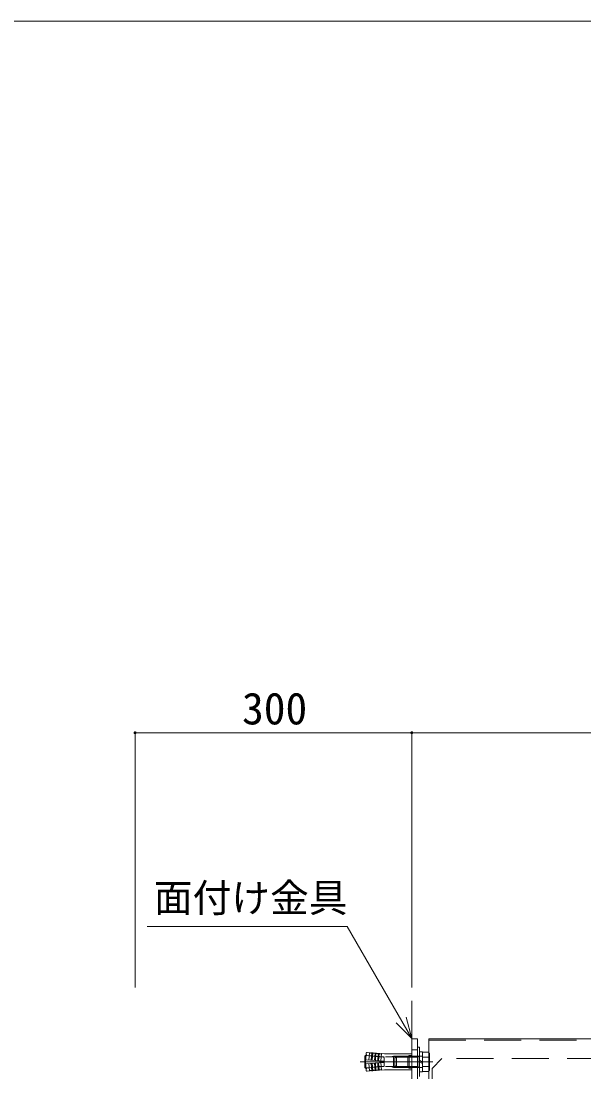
# Model space of a CAD drawing. Units: millimetres, scale not verified. Extents: x -4000 to 4000, y -2770 to 2770.
# Drawn here: x -3390 to -2779, y 1630 to 2770 of the extents above; entities that cross this region are included whole.
import ezdxf
from ezdxf.enums import TextEntityAlignment as Align

# ---------------------------------------------------------------- set-up
doc = ezdxf.new("R2010")
doc.units = ezdxf.units.MM
doc.header["$LTSCALE"] = 20
for name, pattern in [('CHAIN1', [8, 5, -1, 1, -1]), ('DASHED1', [1.8, 1.2, -0.6]), ('DASHED2', [3, 2, -1])]:
    doc.linetypes.add(name, pattern=pattern)
for name, color, linetype, lineweight in [('0-0_8図面枠', 5, 'Continuous', 9), ('0-6_1-2', 4, 'DASHED2', 9), ('0-8_1-1', 5, 'Continuous', 9), ('0-A_1-A', 3, 'DASHED2', 9), ('0-B_1-6', 5, 'DASHED2', 9), ('0-D_1-0', 7, 'Continuous', 9), ('0-E_1-7', 7, 'Continuous', 9), ('0-F_1-8', 3, 'Continuous', 9)]:
    doc.layers.add(name, color=color, linetype=linetype, lineweight=lineweight)
doc.styles.add('ＭＳ ゴシック', font='')
doc.styles.get('ＭＳ ゴシック').set_extended_font_data('MS Gothic')

msp = doc.modelspace()

# ---------------------------------------------------------------- linework, layer by layer
at = {"layer": '0-0_8図面枠'}
msp.add_lwpolyline([(-3999.87, -2769.93), (4000.13, -2769.93), (4000.13, 2770.07), (-3999.87, 2770.07)], close=True, dxfattribs=at)
at = {"layer": '0-6_1-2', "color": 7, "linetype": 'Continuous'}
for p, q in [((-2960.08, 1657.26), (-2960.08, 1625.26)), ((-2957.58, 1657.26), (-2960.08, 1657.26)), ((-2957.58, 1657.26), (-2957.58, 1625.26)), ((-2957.58, 1652.01), (-2954.58, 1652.01)), ((-2957.58, 1643), (-2954.58, 1641.26)), ((-2954.58, 1630.51), (-2954.58, 1652.01)), ((-2954.58, 1651.66), (-2947.89, 1651.66)), ((-2954.58, 1646.46), (-2947.89, 1646.46)), ((-2947.89, 1651.66), (-2947.08, 1650.26)), ((-2947.08, 1650.26), (-2947.08, 1632.26)), ((-2957.58, 1641.26), (-2954.58, 1639.53)), ((-2957.58, 1630.51), (-2954.58, 1630.51)), ((-2954.58, 1636.07), (-2947.89, 1636.07)), ((-2954.58, 1630.87), (-2947.89, 1630.87)), ((-2947.89, 1630.87), (-2947.08, 1632.26))]:
    msp.add_line(p, q, dxfattribs=at)
at = {"layer": '0-6_1-2', "color": 3, "linetype": 'Continuous'}
for p, q in [((-3016.28, 1648.16), (-3017.08, 1647.36)), ((-3015.66, 1648.09), (-3016.28, 1648.16)), ((-3015.66, 1634.44), (-3016.28, 1634.36))]:
    msp.add_line(p, q, dxfattribs=at)
at = {"layer": '0-6_1-2', "color": 3}
for p, q in [((-3016.28, 1634.36), (-3016.28, 1648.16)), ((-3015.46, 1650.65), (-3016.02, 1643.42)), ((-3016.02, 1643.42), (-2996.08, 1641.86)), ((-3014.6, 1651.38), (-3011.91, 1651.17)), ((-3012.53, 1643.15), (-3011.91, 1651.17)), ((-3010.04, 1642.95), (-3009.42, 1650.98)), ((-3009.42, 1650.98), (-3008.42, 1650.9)), ((-3009.05, 1642.87), (-3008.42, 1650.9)), ((-3006.55, 1642.68), (-3005.93, 1650.71)), ((-3005.93, 1650.71), (-3004.93, 1650.63)), ((-3004.93, 1650.63), (-3005.56, 1642.6)), ((-3002.44, 1650.43), (-3003.06, 1642.41)), ((-3002.44, 1650.43), (-3001.44, 1650.36)), ((-3002.07, 1642.33), (-3001.44, 1650.36)), ((-2999.57, 1642.14), (-2998.95, 1650.16)), ((-2998.95, 1650.16), (-2995.77, 1649.91)), ((-2996.08, 1640.66), (-2996.08, 1641.86)), ((-2995.77, 1649.91), (-2966.88, 1649.91)), ((-2966.08, 1633.41), (-2966.08, 1649.11)), ((-3016.02, 1639.11), (-2996.08, 1640.66)), ((-3015.46, 1631.88), (-3016.02, 1639.11)), ((-3014.6, 1631.15), (-3011.91, 1631.36)), ((-3012.53, 1639.38), (-3011.91, 1631.36)), ((-3010.04, 1639.58), (-3009.42, 1631.55)), ((-3009.42, 1631.55), (-3008.42, 1631.63)), ((-3009.05, 1639.65), (-3008.42, 1631.63)), ((-3006.55, 1639.85), (-3005.93, 1631.82)), ((-3005.93, 1631.82), (-3004.93, 1631.9)), ((-3004.93, 1631.9), (-3005.56, 1639.93)), ((-3002.44, 1632.09), (-3003.06, 1640.12)), ((-3002.44, 1632.09), (-3001.44, 1632.17)), ((-3002.07, 1640.2), (-3001.44, 1632.17)), ((-2999.57, 1640.39), (-2998.95, 1632.37)), ((-2998.95, 1632.37), (-2995.77, 1632.61)), ((-2995.77, 1632.61), (-2966.88, 1632.61))]:
    msp.add_line(p, q, dxfattribs=at)
at = {"layer": '0-6_1-2', "color": 3, "linetype": 'DASHED1'}
for p, q in [((-3002.08, 1646.51), (-3015.66, 1648.09)), ((-3015.59, 1649.05), (-3014.67, 1647.98)), ((-2997.08, 1646.43), (-3002.08, 1646.51)), ((-2986.08, 1647.26), (-2988.88, 1646.51)), ((-2986.08, 1635.26), (-2986.08, 1647.26)), ((-2969.83, 1647.26), (-2986.08, 1647.26)), ((-2970.58, 1646.51), (-2969.08, 1648.01)), ((-2970.58, 1636.01), (-2970.58, 1646.51)), ((-2969.08, 1634.51), (-2969.08, 1648.01)), ((-2966.58, 1648.01), (-2969.08, 1648.01)), ((-3002.08, 1636.01), (-3015.66, 1634.44)), ((-3015.59, 1633.48), (-3014.67, 1634.55)), ((-2997.08, 1636.1), (-3002.08, 1636.01)), ((-2986.08, 1635.26), (-2988.88, 1636.01)), ((-2969.83, 1635.26), (-2986.08, 1635.26)), ((-2970.58, 1636.01), (-2969.08, 1634.51)), ((-2966.58, 1634.51), (-2969.08, 1634.51))]:
    msp.add_line(p, q, dxfattribs=at)
at = {"layer": '0-6_1-2', "color": 7, "linetype": 'DASHED1'}
for p, q in [((-2982.58, 1647.26), (-2984.58, 1645.26)), ((-2984.58, 1645.26), (-2984.58, 1637.26)), ((-2959.58, 1646.26), (-2983.58, 1646.26)), ((-2954.58, 1647.26), (-2982.58, 1647.26)), ((-2959.58, 1635.26), (-2959.58, 1647.26)), ((-2959.58, 1646.26), (-2958.58, 1647.26)), ((-2959.58, 1636.26), (-2983.58, 1636.26)), ((-2954.58, 1635.26), (-2982.58, 1635.26)), ((-2959.58, 1636.26), (-2958.58, 1635.26))]:
    msp.add_line(p, q, dxfattribs=at)
at = {"layer": '0-6_1-2', "color": 3, "linetype": 'CHAIN1'}
for p, q in [((-2961.08, 1641.26), (-3022.08, 1641.26)), ((-2972.12, 1641.26), (-2943.33, 1641.26))]:
    msp.add_line(p, q, dxfattribs=at)
at = {"layer": '0-6_1-2', "color": 3}
msp.add_lwpolyline([(-3016.28, 1634.36), (-3017.08, 1635.16), (-3017.08, 1647.36)], dxfattribs=at)
at = {"layer": '0-6_1-2', "color": 3, "linetype": 'DASHED1'}
for points in [[(-2970.58, 1646.51), (-2995.9, 1646.51), (-3014.67, 1647.98)], [(-2997.08, 1646.43), (-2996.08, 1645.85), (-2996.08, 1641.86)], [(-2970.58, 1636.01), (-2995.9, 1636.01), (-3014.67, 1634.55)], [(-2997.08, 1636.1), (-2996.08, 1636.68), (-2996.08, 1640.66)]]:
    msp.add_lwpolyline(points, dxfattribs=at)
at = {"layer": '0-6_1-2', "color": 7, "linetype": 'DASHED1'}
msp.add_lwpolyline([(-2982.58, 1647.26), (-2982.58, 1635.26), (-2984.58, 1637.26)], dxfattribs=at)
at = {"layer": '0-6_1-2', "color": 3}
for centre, radius, start, end in [((-3014.66, 1650.58), 0.8, 85.545, 175.545), ((-3010.47, 1653.52), 2.75, 238.553, 292.536), ((-3006.98, 1653.25), 2.75, 238.553, 292.536), ((-3003.49, 1652.98), 2.75, 238.553, 292.536), ((-3000, 1652.71), 2.75, 238.553, 292.536), ((-2966.88, 1649.11), 0.8, 0, 90), ((-3014.66, 1631.94), 0.8, 184.455, 274.455), ((-3010.47, 1629.01), 2.75, 67.464, 121.447), ((-3006.98, 1629.28), 2.75, 67.464, 121.447), ((-3003.49, 1629.55), 2.75, 67.464, 121.447), ((-3000, 1629.82), 2.75, 67.464, 121.447), ((-2966.88, 1633.41), 0.8, 270, 0)]:
    msp.add_arc(centre, radius, start, end, dxfattribs=at)
at = {"layer": '0-6_1-2', "color": 3, "linetype": 'DASHED1'}
for centre, start, end in [((-2966.58, 1648.51), 270, 0), ((-2966.58, 1634.01), 0, 90)]:
    msp.add_arc(centre, 0.5, start, end, dxfattribs=at)
at = {"layer": '0-6_1-2', "color": 7, "linetype": 'Continuous'}
for centre, radius, start, end in [((-2951.69, 1649.06), 4.6, 325.61575, 34.38425), ((-2964.28, 1641.26), 17.2, 342.41205, 17.58795), ((-2951.69, 1633.47), 4.6, 325.61575, 34.38425)]:
    msp.add_arc(centre, radius, start, end, dxfattribs=at)
at = {"layer": '0-8_1-1'}
for p, q in [((-2966.08, 1466.26), (-2966.08, 1666.26)), ((-2966.08, 1666.26), (-2960.08, 1666.26)), ((-2960.08, 1466.26), (-2960.08, 1666.26))]:
    msp.add_line(p, q, dxfattribs=at)
at = {"layer": '0-8_1-1', "linetype": 'DASHED2'}
msp.add_line((-2966.08, 1654.26), (-2960.08, 1654.26), dxfattribs=at)
at = {"layer": '0-A_1-A'}
for p, q in [((-2944.08, 1634.16), (-2933.48, 1644.76)), ((-1497.69, 1644.76), (-2933.48, 1644.76)), ((-2944.08, 1634.16), (-2944.08, 1604.76))]:
    msp.add_line(p, q, dxfattribs=at)
at = {"layer": '0-B_1-6', "linetype": 'Continuous'}
for p, q in [((-2947.58, 1600.26), (-2947.58, 1666.26)), ((-2947.58, 1666.26), (-1549.08, 1666.26))]:
    msp.add_line(p, q, dxfattribs=at)
at = {"layer": '0-B_1-6'}
msp.add_line((-2947.58, 1664.76), (-1534.08, 1664.76), dxfattribs=at)
at = {"layer": '0-D_1-0'}
msp.add_line((-2966.08, 1707.34), (-2966.08, -367.24), dxfattribs=at)
msp.add_lwpolyline([(-2966.08, 1362.44), (-2966.08, 1666.42), (-2966.08, 1705.33)], dxfattribs=at)
at = {"layer": '0-E_1-7', "color": 3}
for p, q in [((-3266.08, 1998.15), (-3266.08, 1721.9)), ((-2966.08, 1998.15), (-3266.08, 1998.15)), ((-2966.08, 1998.15), (-2966.08, 1721.9)), ((-2966.08, 1998.15), (-2966.08, 1721.9)), ((-2966.08, 1998.15), (-1466.08, 1998.15))]:
    msp.add_line(p, q, dxfattribs=at)
at = {"layer": '0-E_1-7'}
for points in [[(-3266.67, 1999.63), (-3267.68, 1998.15), (-3266.86, 1999.55)], [(-3266.67, 1999.63), (-3266.08, 1998.15), (-3267.68, 1998.15)], [(-3266.86, 1999.55), (-3267.68, 1998.25), (-3267.03, 1999.44)], [(-3266.86, 1999.55), (-3267.68, 1998.15), (-3267.68, 1998.25)], [(-3267.03, 1999.44), (-3267.68, 1998.25), (-3267.66, 1998.45)], [(-3266.08, 1998.15), (-3267.67, 1997.95), (-3267.68, 1998.15)], [(-3266.08, 1998.15), (-3267.63, 1997.75), (-3267.67, 1997.95)], [(-3267.03, 1999.44), (-3267.66, 1998.45), (-3267.18, 1999.31)], [(-3267.18, 1999.31), (-3267.66, 1998.45), (-3267.61, 1998.64)], [(-3266.08, 1998.15), (-3267.57, 1997.56), (-3267.63, 1997.75)], [(-3267.18, 1999.31), (-3267.61, 1998.64), (-3267.32, 1999.17)], [(-3267.32, 1999.17), (-3267.61, 1998.64), (-3267.53, 1998.83)], [(-3266.08, 1998.15), (-3267.49, 1997.37), (-3267.57, 1997.56)], [(-3267.32, 1999.17), (-3267.53, 1998.83), (-3267.44, 1999)], [(-3266.08, 1998.15), (-3267.38, 1997.21), (-3267.49, 1997.37)], [(-3266.08, 1998.15), (-3267.25, 1997.05), (-3267.38, 1997.21)], [(-3266.08, 1998.15), (-3267.1, 1996.91), (-3267.25, 1997.05)], [(-3266.08, 1998.15), (-3266.94, 1996.79), (-3267.1, 1996.91)], [(-3266.08, 1998.15), (-3266.77, 1996.7), (-3266.94, 1996.79)], [(-3266.08, 1996.55), (-3266.77, 1996.7), (-3266.08, 1998.15)], [(-3266.08, 1996.55), (-3266.58, 1996.62), (-3266.77, 1996.7)], [(-3266.48, 1999.7), (-3266.08, 1998.15), (-3266.67, 1999.63)], [(-3266.08, 1996.55), (-3266.38, 1996.57), (-3266.58, 1996.62)], [(-3266.29, 1999.73), (-3266.08, 1998.15), (-3266.48, 1999.7)], [(-3266.08, 1996.55), (-3266.19, 1996.55), (-3266.38, 1996.57)], [(-3266.08, 1999.75), (-3266.08, 1998.15), (-3266.29, 1999.73)], [(-3265.98, 1999.74), (-3266.08, 1998.15), (-3266.08, 1999.75)], [(-3265.78, 1999.72), (-3266.08, 1998.15), (-3265.98, 1999.74)], [(-3265.59, 1999.67), (-3266.08, 1998.15), (-3265.78, 1999.72)], [(-3265.4, 1999.59), (-3266.08, 1998.15), (-3265.59, 1999.67)], [(-3265.23, 1999.5), (-3266.08, 1998.15), (-3265.4, 1999.59)], [(-3265.23, 1999.5), (-3264.48, 1998.15), (-3266.08, 1998.15)], [(-3264.48, 1998.15), (-3266.08, 1996.55), (-3266.08, 1998.15)], [(-3264.48, 1998.15), (-3265.88, 1996.56), (-3266.08, 1996.55)], [(-3264.48, 1998.15), (-3265.69, 1996.6), (-3265.88, 1996.56)], [(-3264.48, 1998.15), (-3265.5, 1996.66), (-3265.69, 1996.6)], [(-3264.48, 1998.15), (-3265.31, 1996.74), (-3265.5, 1996.66)], [(-3264.49, 1998.05), (-3265.31, 1996.74), (-3264.48, 1998.15)], [(-3264.49, 1998.05), (-3265.14, 1996.85), (-3265.31, 1996.74)], [(-3265.06, 1999.38), (-3264.48, 1998.15), (-3265.23, 1999.5)], [(-3264.51, 1997.85), (-3265.14, 1996.85), (-3264.49, 1998.05)], [(-3264.51, 1997.85), (-3264.99, 1996.98), (-3265.14, 1996.85)], [(-3264.92, 1999.24), (-3264.48, 1998.15), (-3265.06, 1999.38)], [(-3264.56, 1997.65), (-3264.99, 1996.98), (-3264.51, 1997.85)], [(-3264.56, 1997.65), (-3264.85, 1997.13), (-3264.99, 1996.98)], [(-3264.79, 1999.09), (-3264.48, 1998.15), (-3264.92, 1999.24)], [(-3264.64, 1997.46), (-3264.85, 1997.13), (-3264.56, 1997.65)], [(-3264.64, 1997.46), (-3264.73, 1997.29), (-3264.85, 1997.13)], [(-3264.68, 1998.92), (-3264.48, 1998.15), (-3264.79, 1999.09)], [(-3264.6, 1998.73), (-3264.48, 1998.15), (-3264.68, 1998.92)], [(-3264.54, 1998.54), (-3264.48, 1998.15), (-3264.6, 1998.73)], [(-3264.5, 1998.35), (-3264.48, 1998.15), (-3264.54, 1998.54)], [(-2966.67, 1999.63), (-2967.68, 1998.25), (-2966.86, 1999.55)], [(-2966.67, 1999.63), (-2967.68, 1998.15), (-2967.68, 1998.25)], [(-2966.67, 1999.63), (-2966.08, 1998.15), (-2967.68, 1998.15)], [(-2966.67, 1999.63), (-2967.68, 1998.25), (-2966.86, 1999.55)], [(-2966.67, 1999.63), (-2967.68, 1998.15), (-2967.68, 1998.25)], [(-2966.67, 1999.63), (-2966.08, 1998.15), (-2967.68, 1998.15)], [(-2966.86, 1999.55), (-2967.68, 1998.25), (-2967.66, 1998.45)], [(-2966.86, 1999.55), (-2967.68, 1998.25), (-2967.66, 1998.45)], [(-2966.08, 1998.15), (-2967.67, 1997.95), (-2967.68, 1998.15)], [(-2966.08, 1998.15), (-2967.67, 1997.95), (-2967.68, 1998.15)], [(-2966.08, 1998.15), (-2967.63, 1997.75), (-2967.67, 1997.95)], [(-2966.08, 1998.15), (-2967.63, 1997.75), (-2967.67, 1997.95)], [(-2966.86, 1999.55), (-2967.66, 1998.45), (-2967.03, 1999.44)], [(-2966.86, 1999.55), (-2967.66, 1998.45), (-2967.03, 1999.44)], [(-2967.03, 1999.44), (-2967.66, 1998.45), (-2967.61, 1998.64)], [(-2967.03, 1999.44), (-2967.66, 1998.45), (-2967.61, 1998.64)], [(-2966.08, 1998.15), (-2967.57, 1997.56), (-2967.63, 1997.75)], [(-2966.08, 1998.15), (-2967.57, 1997.56), (-2967.63, 1997.75)], [(-2967.03, 1999.44), (-2967.61, 1998.64), (-2967.18, 1999.31)], [(-2967.03, 1999.44), (-2967.61, 1998.64), (-2967.18, 1999.31)], [(-2967.18, 1999.31), (-2967.61, 1998.64), (-2967.53, 1998.83)], [(-2967.18, 1999.31), (-2967.61, 1998.64), (-2967.53, 1998.83)], [(-2966.08, 1998.15), (-2967.49, 1997.37), (-2967.57, 1997.56)], [(-2966.08, 1998.15), (-2967.49, 1997.37), (-2967.57, 1997.56)], [(-2967.18, 1999.31), (-2967.53, 1998.83), (-2967.32, 1999.17)], [(-2967.18, 1999.31), (-2967.53, 1998.83), (-2967.32, 1999.17)], [(-2967.32, 1999.17), (-2967.53, 1998.83), (-2967.44, 1999)], [(-2967.32, 1999.17), (-2967.53, 1998.83), (-2967.44, 1999)], [(-2966.08, 1998.15), (-2967.38, 1997.21), (-2967.49, 1997.37)], [(-2966.08, 1998.15), (-2967.38, 1997.21), (-2967.49, 1997.37)], [(-2966.08, 1998.15), (-2967.25, 1997.05), (-2967.38, 1997.21)], [(-2966.08, 1998.15), (-2967.25, 1997.05), (-2967.38, 1997.21)], [(-2966.08, 1998.15), (-2967.1, 1996.91), (-2967.25, 1997.05)], [(-2966.08, 1998.15), (-2967.1, 1996.91), (-2967.25, 1997.05)], [(-2966.08, 1998.15), (-2966.94, 1996.79), (-2967.1, 1996.91)], [(-2966.08, 1998.15), (-2966.94, 1996.79), (-2967.1, 1996.91)], [(-2966.08, 1996.55), (-2966.94, 1996.79), (-2966.08, 1998.15)], [(-2966.08, 1996.55), (-2966.94, 1996.79), (-2966.08, 1998.15)], [(-2966.08, 1996.55), (-2966.77, 1996.7), (-2966.94, 1996.79)], [(-2966.08, 1996.55), (-2966.77, 1996.7), (-2966.94, 1996.79)], [(-2966.08, 1996.55), (-2966.58, 1996.62), (-2966.77, 1996.7)], [(-2966.08, 1996.55), (-2966.58, 1996.62), (-2966.77, 1996.7)], [(-2966.48, 1999.7), (-2966.08, 1998.15), (-2966.67, 1999.63)], [(-2966.48, 1999.7), (-2966.08, 1998.15), (-2966.67, 1999.63)], [(-2966.08, 1996.55), (-2966.38, 1996.57), (-2966.58, 1996.62)], [(-2966.08, 1996.55), (-2966.38, 1996.57), (-2966.58, 1996.62)], [(-2966.29, 1999.73), (-2966.08, 1998.15), (-2966.48, 1999.7)], [(-2966.29, 1999.73), (-2966.08, 1998.15), (-2966.48, 1999.7)], [(-2966.08, 1996.55), (-2966.19, 1996.55), (-2966.38, 1996.57)], [(-2966.08, 1996.55), (-2966.19, 1996.55), (-2966.38, 1996.57)], [(-2966.08, 1999.75), (-2966.08, 1998.15), (-2966.29, 1999.73)], [(-2966.08, 1999.75), (-2966.08, 1998.15), (-2966.29, 1999.73)], [(-2965.98, 1999.74), (-2966.08, 1998.15), (-2966.08, 1999.75)], [(-2965.98, 1999.74), (-2966.08, 1998.15), (-2966.08, 1999.75)], [(-2965.78, 1999.72), (-2966.08, 1998.15), (-2965.98, 1999.74)], [(-2965.78, 1999.72), (-2966.08, 1998.15), (-2965.98, 1999.74)], [(-2965.59, 1999.67), (-2966.08, 1998.15), (-2965.78, 1999.72)], [(-2965.59, 1999.67), (-2966.08, 1998.15), (-2965.78, 1999.72)], [(-2965.4, 1999.59), (-2966.08, 1998.15), (-2965.59, 1999.67)], [(-2965.4, 1999.59), (-2966.08, 1998.15), (-2965.59, 1999.67)], [(-2965.23, 1999.5), (-2966.08, 1998.15), (-2965.4, 1999.59)], [(-2965.23, 1999.5), (-2966.08, 1998.15), (-2965.4, 1999.59)], [(-2965.06, 1999.38), (-2966.08, 1998.15), (-2965.23, 1999.5)], [(-2965.06, 1999.38), (-2966.08, 1998.15), (-2965.23, 1999.5)], [(-2965.06, 1999.38), (-2964.48, 1998.15), (-2966.08, 1998.15)], [(-2965.06, 1999.38), (-2964.48, 1998.15), (-2966.08, 1998.15)], [(-2964.48, 1998.15), (-2966.08, 1996.55), (-2966.08, 1998.15)], [(-2964.48, 1998.15), (-2965.88, 1996.56), (-2966.08, 1996.55)], [(-2964.48, 1998.15), (-2966.08, 1996.55), (-2966.08, 1998.15)], [(-2964.48, 1998.15), (-2965.88, 1996.56), (-2966.08, 1996.55)], [(-2964.48, 1998.15), (-2965.69, 1996.6), (-2965.88, 1996.56)], [(-2964.48, 1998.15), (-2965.69, 1996.6), (-2965.88, 1996.56)], [(-2964.48, 1998.15), (-2965.5, 1996.66), (-2965.69, 1996.6)], [(-2964.48, 1998.15), (-2965.5, 1996.66), (-2965.69, 1996.6)], [(-2964.48, 1998.15), (-2965.31, 1996.74), (-2965.5, 1996.66)], [(-2964.48, 1998.15), (-2965.31, 1996.74), (-2965.5, 1996.66)], [(-2964.49, 1998.05), (-2965.31, 1996.74), (-2964.48, 1998.15)], [(-2964.49, 1998.05), (-2965.31, 1996.74), (-2964.48, 1998.15)], [(-2964.51, 1997.85), (-2965.31, 1996.74), (-2964.49, 1998.05)], [(-2964.51, 1997.85), (-2965.31, 1996.74), (-2964.49, 1998.05)], [(-2964.51, 1997.85), (-2965.14, 1996.85), (-2965.31, 1996.74)], [(-2964.51, 1997.85), (-2965.14, 1996.85), (-2965.31, 1996.74)], [(-2964.56, 1997.65), (-2965.14, 1996.85), (-2964.51, 1997.85)], [(-2964.56, 1997.65), (-2965.14, 1996.85), (-2964.51, 1997.85)], [(-2964.56, 1997.65), (-2964.99, 1996.98), (-2965.14, 1996.85)], [(-2964.56, 1997.65), (-2964.99, 1996.98), (-2965.14, 1996.85)], [(-2964.92, 1999.24), (-2964.48, 1998.15), (-2965.06, 1999.38)], [(-2964.92, 1999.24), (-2964.48, 1998.15), (-2965.06, 1999.38)], [(-2964.64, 1997.46), (-2964.99, 1996.98), (-2964.56, 1997.65)], [(-2964.64, 1997.46), (-2964.99, 1996.98), (-2964.56, 1997.65)], [(-2964.64, 1997.46), (-2964.85, 1997.13), (-2964.99, 1996.98)], [(-2964.64, 1997.46), (-2964.85, 1997.13), (-2964.99, 1996.98)], [(-2964.79, 1999.09), (-2964.48, 1998.15), (-2964.92, 1999.24)], [(-2964.79, 1999.09), (-2964.48, 1998.15), (-2964.92, 1999.24)], [(-2964.73, 1997.29), (-2964.85, 1997.13), (-2964.64, 1997.46)], [(-2964.73, 1997.29), (-2964.85, 1997.13), (-2964.64, 1997.46)], [(-2964.68, 1998.92), (-2964.48, 1998.15), (-2964.79, 1999.09)], [(-2964.68, 1998.92), (-2964.48, 1998.15), (-2964.79, 1999.09)], [(-2964.6, 1998.73), (-2964.48, 1998.15), (-2964.68, 1998.92)], [(-2964.6, 1998.73), (-2964.48, 1998.15), (-2964.68, 1998.92)], [(-2964.54, 1998.54), (-2964.48, 1998.15), (-2964.6, 1998.73)], [(-2964.54, 1998.54), (-2964.48, 1998.15), (-2964.6, 1998.73)], [(-2964.5, 1998.35), (-2964.48, 1998.15), (-2964.54, 1998.54)], [(-2964.5, 1998.35), (-2964.48, 1998.15), (-2964.54, 1998.54)]]:
    msp.add_solid(points, dxfattribs=at)
at = {"layer": '0-F_1-8'}
for p, q in [((-3036.19, 1787.86), (-3252.98, 1787.86)), ((-2966.08, 1666.42), (-3036.19, 1787.86)), ((-2966.08, 1666.42), (-2972.3, 1689.61)), ((-2966.08, 1666.42), (-2983.06, 1683.4))]:
    msp.add_line(p, q, dxfattribs=at)

# ---------------------------------------------------------------- texts
at = {"layer": '0-E_1-7', "color": 4, "style": 'ＭＳ ゴシック'}
msp.add_text('300', height=34.6, dxfattribs=at).set_placement((-3150.08, 1996.8), align=Align.BOTTOM_LEFT)
at = {"layer": '0-F_1-8', "color": 4, "style": 'ＭＳ ゴシック'}
msp.add_text('面付け金具', height=30.79, dxfattribs=at).set_placement((-3245.7, 1794.45), align=Align.BOTTOM_LEFT)

doc.saveas('drawing.dxf')
